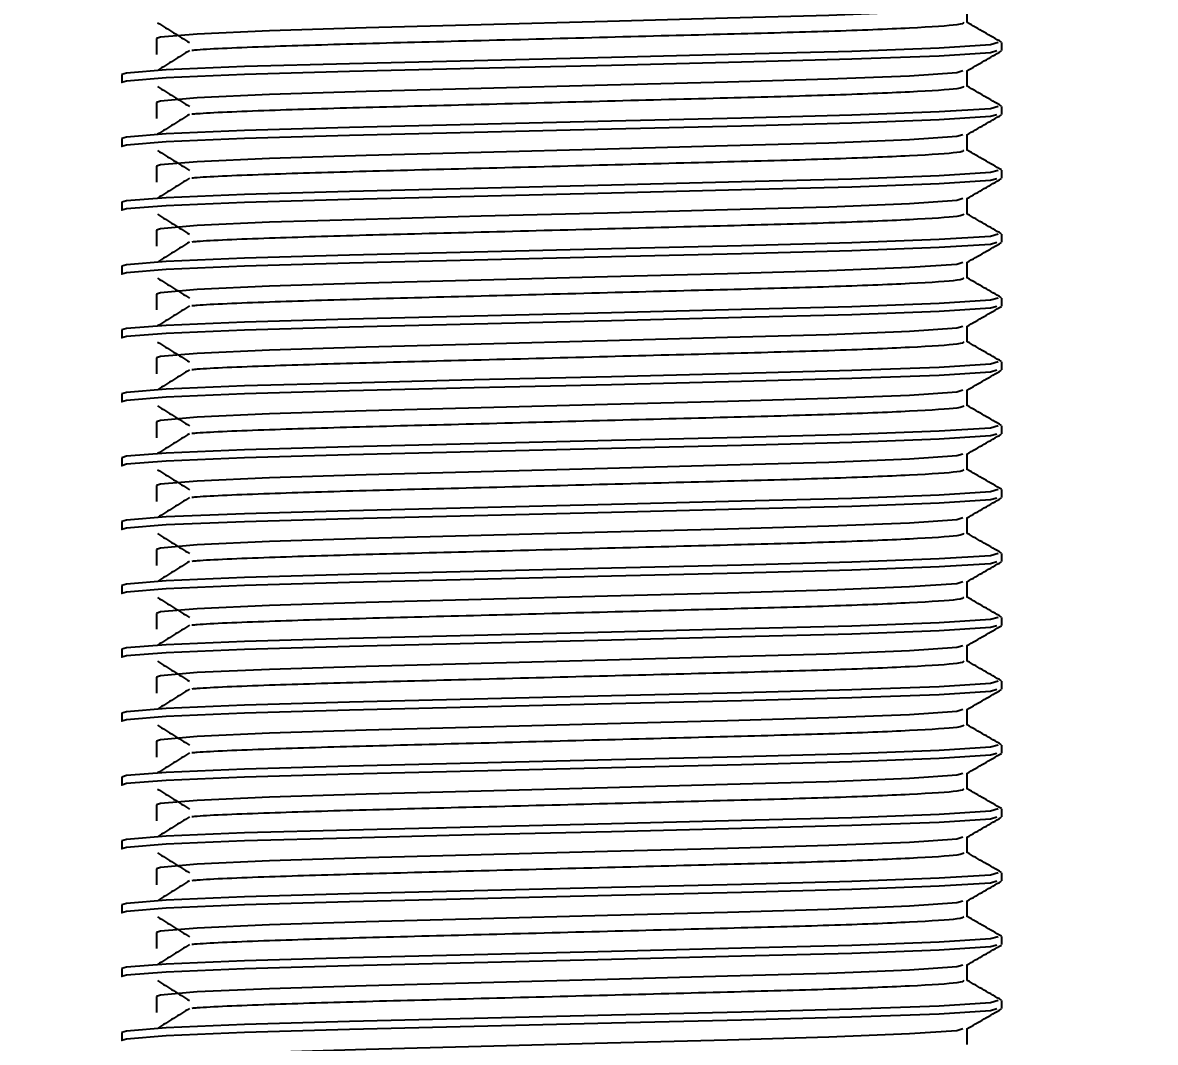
# Model space of a CAD drawing. Header units: millimetres. Extents: x -205 to 841, y 0 to 722.
# Drawn here: x 544.695 to 547.354, y 283.483 to 285.878 of the extents above; entities that cross this region are included whole.
import ezdxf

# ---------------------------------------------------------------- set-up
doc = ezdxf.new("R2010")
doc.units = ezdxf.units.MM
doc.layers.add('COTAS', color=1, linetype='Continuous')
doc.styles.add('SLDTEXTSTYLE0', font='TXT', dxfattribs={"width": 0.75})
doc.dimstyles.new('SLDDIMSTYLE2', dxfattribs={"dimtxt": 3, "dimasz": 3, "dimexe": 0, "dimexo": 0.0625, "dimgap": 0.75, "dimtad": 1, "dimdec": 0, "dimlfac": 10, "dimrnd": 1e-09, "dimzin": 12, "dimdsep": 46, "dimtxsty": 'SLDTEXTSTYLE0', "dimsah": 1, "dimcen": 0.09, "dimadec": 0, "dimazin": 3, "dimtfac": 1, "dimtmove": 0, "dimatfit": 0, "dimfxl": 0, "dimfrac": 2, "dimtolj": 1, "dimtzin": 12, "dimarcsym": 0})
doc.dimstyles.new('SLDDIMSTYLE3', dxfattribs={"dimtxt": 3, "dimasz": 3, "dimexe": 0, "dimexo": 0.0625, "dimgap": 0.75, "dimtad": 1, "dimdec": 0, "dimlfac": 10, "dimrnd": 1e-09, "dimzin": 12, "dimdsep": 46, "dimtxsty": 'SLDTEXTSTYLE0', "dimsah": 1, "dimcen": 0.09, "dimadec": 0, "dimazin": 3, "dimtfac": 1, "dimtofl": 0, "dimtmove": 0, "dimatfit": 3, "dimfxl": 0, "dimfrac": 2, "dimtolj": 1, "dimtzin": 12, "dimarcsym": 0})

# ---------------------------------------------------------------- blocks, each defined once
blk = doc.blocks.new('_D_36')
at = {"layer": 'COTAS'}
for p, q in [((547.912, 287.8644), (557.9945, 287.8644)), ((556.9945, 207.1008), (556.9945, 287.8644)), ((543.9608, 207.1008), (557.9945, 207.1008))]:
    blk.add_line(p, q, dxfattribs=at)
for points in [[(556.9945, 287.8644), (556.4945, 284.8644), (557.4945, 284.8644)], [(556.9945, 207.1008), (557.4945, 210.1008), (556.4945, 210.1008)]]:
    blk.add_solid(points, dxfattribs=at)
at = {"layer": 'COTAS', "insert": (553.1273, 244.1576), "char_height": 3, "attachment_point": 1, "rotation": 90, "style": 'SLDTEXTSTYLE0'}
blk.add_mtext('808', dxfattribs=at)
blk = doc.blocks.new('_D_37')
at = {"layer": 'COTAS'}
for p, q in [((540.6265, 288.0528), (540.6265, 295.0528)), ((544.0088, 288.0528), (539.6265, 288.0528)), ((540.6265, 288.0528), (540.6265, 277.9871)), ((545.4774, 277.9871), (539.6265, 277.9871)), ((540.6265, 277.9871), (540.6265, 270.9871))]:
    blk.add_line(p, q, dxfattribs=at)
for points in [[(540.6265, 288.0528), (541.1265, 291.0528), (540.1265, 291.0528)], [(540.6265, 277.9871), (540.1265, 274.9871), (541.1265, 274.9871)]]:
    blk.add_solid(points, dxfattribs=at)
at = {"layer": 'COTAS', "insert": (536.7593, 279.6949), "char_height": 3, "attachment_point": 1, "rotation": 90, "style": 'SLDTEXTSTYLE0'}
blk.add_mtext('101', dxfattribs=at)

msp = doc.modelspace()

# ---------------------------------------------------------------- linework, layer by layer
at = {"color": 7, "linetype": 'Continuous', "lineweight": 25}
for p, q in [((546.9128, 285.8777), (546.9128, 285.9148)), ((545.0088, 285.8403), (545.0088, 285.8028)), ((546.994, 285.8121), (546.994, 285.8309)), ((546.9128, 285.7277), (546.9128, 285.7648)), ((544.9276, 285.7559), (544.9276, 285.7371)), ((544.9276, 285.7559), (544.9276, 285.7371)), ((545.0088, 285.6903), (545.0088, 285.6528)), ((546.994, 285.6621), (546.994, 285.6809)), ((544.9276, 285.6059), (544.9276, 285.5871)), ((544.9276, 285.6059), (544.9276, 285.5871)), ((546.9128, 285.5777), (546.9128, 285.6148)), ((545.0088, 285.5403), (545.0088, 285.5028)), ((546.994, 285.5121), (546.994, 285.5309)), ((544.9276, 285.4559), (544.9276, 285.4371)), ((544.9276, 285.4559), (544.9276, 285.4371)), ((546.9128, 285.4277), (546.9128, 285.4648)), ((545.0088, 285.3903), (545.0088, 285.3528)), ((546.994, 285.3621), (546.994, 285.3809)), ((546.9128, 285.2777), (546.9128, 285.3148)), ((544.9276, 285.3059), (544.9276, 285.2871)), ((544.9276, 285.3059), (544.9276, 285.2871)), ((545.0088, 285.2403), (545.0088, 285.2028)), ((546.994, 285.2121), (546.994, 285.2309)), ((544.9276, 285.1559), (544.9276, 285.1371)), ((544.9276, 285.1559), (544.9276, 285.1371)), ((546.9128, 285.1277), (546.9128, 285.1648)), ((545.0088, 285.0903), (545.0088, 285.0528)), ((546.994, 285.0621), (546.994, 285.0809)), ((544.9276, 285.0059), (544.9276, 284.9871)), ((544.9276, 285.0059), (544.9276, 284.9871)), ((546.9128, 284.9777), (546.9128, 285.0148)), ((545.0088, 284.9403), (545.0088, 284.9028)), ((546.994, 284.9121), (546.994, 284.9309)), ((546.9128, 284.8277), (546.9128, 284.8648)), ((544.9276, 284.8559), (544.9276, 284.8371)), ((544.9276, 284.8559), (544.9276, 284.8371)), ((545.0088, 284.7903), (545.0088, 284.7528)), ((546.994, 284.7621), (546.994, 284.7809)), ((544.9276, 284.7059), (544.9276, 284.6871)), ((544.9276, 284.7059), (544.9276, 284.6871)), ((546.9128, 284.6777), (546.9128, 284.7148)), ((545.0088, 284.6403), (545.0088, 284.6028)), ((546.994, 284.6121), (546.994, 284.6309)), ((544.9276, 284.5559), (544.9276, 284.5371)), ((544.9276, 284.5559), (544.9276, 284.5371)), ((546.9128, 284.5277), (546.9128, 284.5648)), ((545.0088, 284.4903), (545.0088, 284.4528)), ((546.994, 284.4621), (546.994, 284.4809)), ((546.9128, 284.3777), (546.9128, 284.4148)), ((544.9276, 284.4059), (544.9276, 284.3871)), ((544.9276, 284.4059), (544.9276, 284.3871)), ((545.0088, 284.3403), (545.0088, 284.3028)), ((546.994, 284.3121), (546.994, 284.3309)), ((544.9276, 284.2559), (544.9276, 284.2371)), ((544.9276, 284.2559), (544.9276, 284.2371)), ((546.9128, 284.2277), (546.9128, 284.2648)), ((545.0088, 284.1903), (545.0088, 284.1528)), ((546.994, 284.1621), (546.994, 284.1809)), ((546.9128, 284.0777), (546.9128, 284.1148)), ((544.9276, 284.1059), (544.9276, 284.0871)), ((544.9276, 284.1059), (544.9276, 284.0871)), ((545.0088, 284.0403), (545.0088, 284.0028)), ((546.994, 284.0121), (546.994, 284.0309)), ((544.9276, 283.9559), (544.9276, 283.9371)), ((544.9276, 283.9559), (544.9276, 283.9371)), ((546.9128, 283.9277), (546.9128, 283.9648)), ((545.0088, 283.8903), (545.0088, 283.8528)), ((546.994, 283.8621), (546.994, 283.8809)), ((544.9276, 283.8059), (544.9276, 283.7871)), ((544.9276, 283.8059), (544.9276, 283.7871)), ((546.9128, 283.7777), (546.9128, 283.8148)), ((545.0088, 283.7403), (545.0088, 283.7028)), ((546.994, 283.7121), (546.994, 283.7309)), ((546.9128, 283.6277), (546.9128, 283.6648)), ((544.9276, 283.6559), (544.9276, 283.6371)), ((544.9276, 283.6559), (544.9276, 283.6371)), ((545.0088, 283.5903), (545.0088, 283.5528)), ((546.994, 283.5621), (546.994, 283.5809)), ((544.9276, 283.5059), (544.9276, 283.4871)), ((544.9276, 283.5059), (544.9276, 283.4871)), ((546.9128, 283.4777), (546.9128, 283.5148))]:
    msp.add_line(p, q, dxfattribs=at)
at = {"color": 7, "linetype": 'Continuous', "lineweight": 25, "flags": 128}
for points in [[(546.9021, 285.9143), (546.888, 285.91), (546.7771, 285.9023), (546.5881, 285.8947), (546.3496, 285.888), (546.068, 285.8806), (545.7714, 285.8728), (545.501, 285.8657), (545.2742, 285.8587), (545.1046, 285.851), (545.0185, 285.8435), (545.0088, 285.8403), (545.0088, 285.8403)], [(546.9856, 285.8308), (546.9671, 285.8256), (546.8468, 285.818), (546.6416, 285.8103), (546.3827, 285.8036), (546.0772, 285.7962), (545.7552, 285.7884), (545.4618, 285.7813), (545.2156, 285.7744), (545.0315, 285.7666), (544.9381, 285.7591), (544.9276, 285.7559), (544.9276, 285.7559)], [(546.9825, 285.8112), (546.9671, 285.8069), (546.8468, 285.7992), (546.6416, 285.7916), (546.3827, 285.7848), (546.0772, 285.7774), (545.7552, 285.7697), (545.4618, 285.7626), (545.2156, 285.7556), (545.0315, 285.7478), (544.9381, 285.7403), (544.9276, 285.7371), (544.9276, 285.7371)], [(546.9021, 285.7643), (546.888, 285.76), (546.7771, 285.7523), (546.5881, 285.7447), (546.3496, 285.738), (546.068, 285.7306), (545.7714, 285.7228), (545.501, 285.7157), (545.2742, 285.7087), (545.1046, 285.701), (545.0185, 285.6935), (545.0088, 285.6903), (545.0088, 285.6903)], [(546.9856, 285.6808), (546.9671, 285.6756), (546.8468, 285.668), (546.6416, 285.6603), (546.3827, 285.6536), (546.0772, 285.6462), (545.7552, 285.6384), (545.4618, 285.6313), (545.2156, 285.6244), (545.0315, 285.6166), (544.9381, 285.6091), (544.9276, 285.6059), (544.9276, 285.6059)], [(546.9825, 285.6612), (546.9671, 285.6569), (546.8468, 285.6492), (546.6416, 285.6416), (546.3827, 285.6348), (546.0772, 285.6274), (545.7552, 285.6197), (545.4618, 285.6126), (545.2156, 285.6056), (545.0315, 285.5978), (544.9381, 285.5903), (544.9276, 285.5871), (544.9276, 285.5871)], [(546.9021, 285.6143), (546.888, 285.61), (546.7771, 285.6023), (546.5881, 285.5947), (546.3496, 285.588), (546.068, 285.5806), (545.7714, 285.5728), (545.501, 285.5657), (545.2742, 285.5587), (545.1046, 285.551), (545.0185, 285.5435), (545.0088, 285.5403), (545.0088, 285.5403)], [(546.9856, 285.5308), (546.9671, 285.5256), (546.8468, 285.518), (546.6416, 285.5103), (546.3827, 285.5036), (546.0772, 285.4962), (545.7552, 285.4884), (545.4618, 285.4813), (545.2156, 285.4744), (545.0315, 285.4666), (544.9381, 285.4591), (544.9276, 285.4559), (544.9276, 285.4559)], [(546.9825, 285.5112), (546.9671, 285.5069), (546.8468, 285.4992), (546.6416, 285.4916), (546.3827, 285.4848), (546.0772, 285.4774), (545.7552, 285.4697), (545.4618, 285.4626), (545.2156, 285.4556), (545.0315, 285.4478), (544.9381, 285.4403), (544.9276, 285.4371), (544.9276, 285.4371)], [(546.9021, 285.4643), (546.888, 285.46), (546.7771, 285.4523), (546.5881, 285.4447), (546.3496, 285.438), (546.068, 285.4306), (545.7714, 285.4228), (545.501, 285.4157), (545.2742, 285.4087), (545.1046, 285.401), (545.0185, 285.3935), (545.0088, 285.3903), (545.0088, 285.3903)], [(546.9856, 285.3808), (546.9671, 285.3756), (546.8468, 285.368), (546.6416, 285.3603), (546.3827, 285.3536), (546.0772, 285.3462), (545.7552, 285.3384), (545.4618, 285.3313), (545.2156, 285.3244), (545.0315, 285.3166), (544.9381, 285.3091), (544.9276, 285.3059), (544.9276, 285.3059)], [(546.9825, 285.3612), (546.9671, 285.3569), (546.8468, 285.3492), (546.6416, 285.3416), (546.3827, 285.3348), (546.0772, 285.3274), (545.7552, 285.3197), (545.4618, 285.3126), (545.2156, 285.3056), (545.0315, 285.2978), (544.9381, 285.2903), (544.9276, 285.2871), (544.9276, 285.2871)], [(546.9021, 285.3143), (546.888, 285.31), (546.7771, 285.3023), (546.5881, 285.2947), (546.3496, 285.288), (546.068, 285.2806), (545.7714, 285.2728), (545.501, 285.2657), (545.2742, 285.2587), (545.1046, 285.251), (545.0185, 285.2435), (545.0088, 285.2403), (545.0088, 285.2403)], [(546.9856, 285.2308), (546.9671, 285.2256), (546.8468, 285.218), (546.6416, 285.2103), (546.3827, 285.2036), (546.0772, 285.1962), (545.7552, 285.1884), (545.4618, 285.1813), (545.2156, 285.1744), (545.0315, 285.1666), (544.9381, 285.1591), (544.9276, 285.1559), (544.9276, 285.1559)], [(546.9825, 285.2112), (546.9671, 285.2069), (546.8468, 285.1992), (546.6416, 285.1916), (546.3827, 285.1848), (546.0772, 285.1774), (545.7552, 285.1697), (545.4618, 285.1626), (545.2156, 285.1556), (545.0315, 285.1478), (544.9381, 285.1403), (544.9276, 285.1371), (544.9276, 285.1371)], [(546.9021, 285.1643), (546.888, 285.16), (546.7771, 285.1523), (546.5881, 285.1447), (546.3496, 285.138), (546.068, 285.1306), (545.7714, 285.1228), (545.501, 285.1157), (545.2742, 285.1087), (545.1046, 285.101), (545.0185, 285.0935), (545.0088, 285.0903), (545.0088, 285.0903)], [(546.9856, 285.0808), (546.9671, 285.0756), (546.8468, 285.068), (546.6416, 285.0603), (546.3827, 285.0536), (546.0772, 285.0462), (545.7552, 285.0384), (545.4618, 285.0313), (545.2156, 285.0244), (545.0315, 285.0166), (544.9381, 285.0091), (544.9276, 285.0059), (544.9276, 285.0059)], [(546.9825, 285.0612), (546.9671, 285.0569), (546.8468, 285.0492), (546.6416, 285.0416), (546.3827, 285.0348), (546.0772, 285.0274), (545.7552, 285.0197), (545.4618, 285.0126), (545.2156, 285.0056), (545.0315, 284.9978), (544.9381, 284.9903), (544.9276, 284.9871), (544.9276, 284.9871)], [(546.9021, 285.0143), (546.888, 285.01), (546.7771, 285.0023), (546.5881, 284.9947), (546.3496, 284.988), (546.068, 284.9806), (545.7714, 284.9728), (545.501, 284.9657), (545.2742, 284.9587), (545.1046, 284.951), (545.0185, 284.9435), (545.0088, 284.9403), (545.0088, 284.9403)], [(546.9856, 284.9308), (546.9671, 284.9256), (546.8468, 284.918), (546.6416, 284.9103), (546.3827, 284.9036), (546.0772, 284.8962), (545.7552, 284.8884), (545.4618, 284.8813), (545.2156, 284.8744), (545.0315, 284.8666), (544.9381, 284.8591), (544.9276, 284.8559), (544.9276, 284.8559)], [(546.9825, 284.9112), (546.9671, 284.9069), (546.8468, 284.8992), (546.6416, 284.8916), (546.3827, 284.8848), (546.0772, 284.8774), (545.7552, 284.8697), (545.4618, 284.8626), (545.2156, 284.8556), (545.0315, 284.8478), (544.9381, 284.8403), (544.9276, 284.8371), (544.9276, 284.8371)], [(546.9021, 284.8643), (546.888, 284.86), (546.7771, 284.8523), (546.5881, 284.8447), (546.3496, 284.838), (546.068, 284.8306), (545.7714, 284.8228), (545.501, 284.8157), (545.2742, 284.8087), (545.1046, 284.801), (545.0185, 284.7935), (545.0088, 284.7903), (545.0088, 284.7903)], [(546.9856, 284.7808), (546.9671, 284.7756), (546.8468, 284.768), (546.6416, 284.7603), (546.3827, 284.7536), (546.0772, 284.7462), (545.7552, 284.7384), (545.4618, 284.7313), (545.2156, 284.7244), (545.0315, 284.7166), (544.9381, 284.7091), (544.9276, 284.7059), (544.9276, 284.7059)], [(546.9825, 284.7612), (546.9671, 284.7569), (546.8468, 284.7492), (546.6416, 284.7416), (546.3827, 284.7348), (546.0772, 284.7274), (545.7552, 284.7197), (545.4618, 284.7126), (545.2156, 284.7056), (545.0315, 284.6978), (544.9381, 284.6903), (544.9276, 284.6871), (544.9276, 284.6871)], [(546.9021, 284.7143), (546.888, 284.71), (546.7771, 284.7023), (546.5881, 284.6947), (546.3496, 284.688), (546.068, 284.6806), (545.7714, 284.6728), (545.501, 284.6657), (545.2742, 284.6587), (545.1046, 284.651), (545.0185, 284.6435), (545.0088, 284.6403), (545.0088, 284.6403)], [(546.9856, 284.6308), (546.9671, 284.6256), (546.8468, 284.618), (546.6416, 284.6103), (546.3827, 284.6036), (546.0772, 284.5962), (545.7552, 284.5884), (545.4618, 284.5813), (545.2156, 284.5744), (545.0315, 284.5666), (544.9381, 284.5591), (544.9276, 284.5559), (544.9276, 284.5559)], [(546.9825, 284.6112), (546.9671, 284.6069), (546.8468, 284.5992), (546.6416, 284.5916), (546.3827, 284.5848), (546.0772, 284.5774), (545.7552, 284.5697), (545.4618, 284.5626), (545.2156, 284.5556), (545.0315, 284.5478), (544.9381, 284.5403), (544.9276, 284.5371), (544.9276, 284.5371)], [(546.9021, 284.5643), (546.888, 284.56), (546.7771, 284.5523), (546.5881, 284.5447), (546.3496, 284.538), (546.068, 284.5306), (545.7714, 284.5228), (545.501, 284.5157), (545.2742, 284.5087), (545.1046, 284.501), (545.0185, 284.4935), (545.0088, 284.4903), (545.0088, 284.4903)], [(546.9856, 284.4808), (546.9671, 284.4756), (546.8468, 284.468), (546.6416, 284.4603), (546.3827, 284.4536), (546.0772, 284.4462), (545.7552, 284.4384), (545.4618, 284.4313), (545.2156, 284.4244), (545.0315, 284.4166), (544.9381, 284.4091), (544.9276, 284.4059), (544.9276, 284.4059)], [(546.9825, 284.4612), (546.9671, 284.4569), (546.8468, 284.4492), (546.6416, 284.4416), (546.3827, 284.4348), (546.0772, 284.4274), (545.7552, 284.4197), (545.4618, 284.4126), (545.2156, 284.4056), (545.0315, 284.3978), (544.9381, 284.3903), (544.9276, 284.3871), (544.9276, 284.3871)], [(546.9021, 284.4143), (546.888, 284.41), (546.7771, 284.4023), (546.5881, 284.3947), (546.3496, 284.388), (546.068, 284.3806), (545.7714, 284.3728), (545.501, 284.3657), (545.2742, 284.3587), (545.1046, 284.351), (545.0185, 284.3435), (545.0088, 284.3403), (545.0088, 284.3403)], [(546.9856, 284.3308), (546.9671, 284.3256), (546.8468, 284.318), (546.6416, 284.3103), (546.3827, 284.3036), (546.0772, 284.2962), (545.7552, 284.2884), (545.4618, 284.2813), (545.2156, 284.2744), (545.0315, 284.2666), (544.9381, 284.2591), (544.9276, 284.2559), (544.9276, 284.2559)], [(546.9825, 284.3112), (546.9671, 284.3069), (546.8468, 284.2992), (546.6416, 284.2916), (546.3827, 284.2848), (546.0772, 284.2774), (545.7552, 284.2697), (545.4618, 284.2626), (545.2156, 284.2556), (545.0315, 284.2478), (544.9381, 284.2403), (544.9276, 284.2371), (544.9276, 284.2371)], [(546.9021, 284.2643), (546.888, 284.26), (546.7771, 284.2523), (546.5881, 284.2447), (546.3496, 284.238), (546.068, 284.2306), (545.7714, 284.2228), (545.501, 284.2157), (545.2742, 284.2087), (545.1046, 284.201), (545.0185, 284.1935), (545.0088, 284.1903), (545.0088, 284.1903)], [(546.9856, 284.1808), (546.9671, 284.1756), (546.8468, 284.168), (546.6416, 284.1603), (546.3827, 284.1536), (546.0772, 284.1462), (545.7552, 284.1384), (545.4618, 284.1313), (545.2156, 284.1244), (545.0315, 284.1166), (544.9381, 284.1091), (544.9276, 284.1059), (544.9276, 284.1059)], [(546.9825, 284.1612), (546.9671, 284.1569), (546.8468, 284.1492), (546.6416, 284.1416), (546.3827, 284.1348), (546.0772, 284.1274), (545.7552, 284.1197), (545.4618, 284.1126), (545.2156, 284.1056), (545.0315, 284.0978), (544.9381, 284.0903), (544.9276, 284.0871), (544.9276, 284.0871)], [(546.9021, 284.1143), (546.888, 284.11), (546.7771, 284.1023), (546.5881, 284.0947), (546.3496, 284.088), (546.068, 284.0806), (545.7714, 284.0728), (545.501, 284.0657), (545.2742, 284.0587), (545.1046, 284.051), (545.0185, 284.0435), (545.0088, 284.0403), (545.0088, 284.0403)], [(546.9856, 284.0308), (546.9671, 284.0256), (546.8468, 284.018), (546.6416, 284.0103), (546.3827, 284.0036), (546.0772, 283.9962), (545.7552, 283.9884), (545.4618, 283.9813), (545.2156, 283.9744), (545.0315, 283.9666), (544.9381, 283.9591), (544.9276, 283.9559), (544.9276, 283.9559)], [(546.9825, 284.0112), (546.9671, 284.0069), (546.8468, 283.9992), (546.6416, 283.9916), (546.3827, 283.9848), (546.0772, 283.9774), (545.7552, 283.9697), (545.4618, 283.9626), (545.2156, 283.9556), (545.0315, 283.9478), (544.9381, 283.9403), (544.9276, 283.9371), (544.9276, 283.9371)], [(546.9021, 283.9643), (546.888, 283.96), (546.7771, 283.9523), (546.5881, 283.9447), (546.3496, 283.938), (546.068, 283.9306), (545.7714, 283.9228), (545.501, 283.9157), (545.2742, 283.9087), (545.1046, 283.901), (545.0185, 283.8935), (545.0088, 283.8903), (545.0088, 283.8903)], [(546.9856, 283.8808), (546.9671, 283.8756), (546.8468, 283.868), (546.6416, 283.8603), (546.3827, 283.8536), (546.0772, 283.8462), (545.7552, 283.8384), (545.4618, 283.8313), (545.2156, 283.8244), (545.0315, 283.8166), (544.9381, 283.8091), (544.9276, 283.8059), (544.9276, 283.8059)], [(546.9825, 283.8612), (546.9671, 283.8569), (546.8468, 283.8492), (546.6416, 283.8416), (546.3827, 283.8348), (546.0772, 283.8274), (545.7552, 283.8197), (545.4618, 283.8126), (545.2156, 283.8056), (545.0315, 283.7978), (544.9381, 283.7903), (544.9276, 283.7871), (544.9276, 283.7871)], [(546.9021, 283.8143), (546.888, 283.81), (546.7771, 283.8023), (546.5881, 283.7947), (546.3496, 283.788), (546.068, 283.7806), (545.7714, 283.7728), (545.501, 283.7657), (545.2742, 283.7587), (545.1046, 283.751), (545.0185, 283.7435), (545.0088, 283.7403), (545.0088, 283.7403)], [(546.9856, 283.7308), (546.9671, 283.7256), (546.8468, 283.718), (546.6416, 283.7103), (546.3827, 283.7036), (546.0772, 283.6962), (545.7552, 283.6884), (545.4618, 283.6813), (545.2156, 283.6744), (545.0315, 283.6666), (544.9381, 283.6591), (544.9276, 283.6559), (544.9276, 283.6559)], [(546.9825, 283.7112), (546.9671, 283.7069), (546.8468, 283.6992), (546.6416, 283.6916), (546.3827, 283.6848), (546.0772, 283.6774), (545.7552, 283.6697), (545.4618, 283.6626), (545.2156, 283.6556), (545.0315, 283.6478), (544.9381, 283.6403), (544.9276, 283.6371), (544.9276, 283.6371)], [(546.9021, 283.6643), (546.888, 283.66), (546.7771, 283.6523), (546.5881, 283.6447), (546.3496, 283.638), (546.068, 283.6306), (545.7714, 283.6228), (545.501, 283.6157), (545.2742, 283.6087), (545.1046, 283.601), (545.0185, 283.5935), (545.0088, 283.5903), (545.0088, 283.5903)], [(546.9856, 283.5808), (546.9671, 283.5756), (546.8468, 283.568), (546.6416, 283.5603), (546.3827, 283.5536), (546.0772, 283.5462), (545.7552, 283.5384), (545.4618, 283.5313), (545.2156, 283.5244), (545.0315, 283.5166), (544.9381, 283.5091), (544.9276, 283.5059), (544.9276, 283.5059)], [(546.9825, 283.5612), (546.9671, 283.5569), (546.8468, 283.5492), (546.6416, 283.5416), (546.3827, 283.5348), (546.0772, 283.5274), (545.7552, 283.5197), (545.4618, 283.5126), (545.2156, 283.5056), (545.0315, 283.4978), (544.9381, 283.4903), (544.9276, 283.4871), (544.9276, 283.4871)], [(546.9021, 283.5143), (546.888, 283.51), (546.7771, 283.5023), (546.5881, 283.4947), (546.3496, 283.488), (546.068, 283.4806), (545.7714, 283.4728), (545.501, 283.4657), (545.2742, 283.4587), (545.1046, 283.451), (545.0185, 283.4435), (545.0088, 283.4403), (545.0088, 283.4403)]]:
    msp.add_lwpolyline(points, dxfattribs=at)
at = {"color": 7, "linetype": 'Continuous', "lineweight": 25}
for points, knots in [([(545.011, 285.8776), (545.0235, 285.8698), (545.0486, 285.8541), (545.0736, 285.8385), (545.0861, 285.8307)], [0, 0, 0, 0, 0.500002, 1, 1, 1, 1]), ([(546.9051, 285.8777), (546.9033, 285.876), (546.8992, 285.872), (546.7888, 285.8648), (546.6012, 285.8571), (546.3529, 285.8505), (546.068, 285.8431), (545.7716, 285.8352), (545.4932, 285.8282), (545.2658, 285.8213), (545.1272, 285.8156), (545.0958, 285.8127), (545.0918, 285.8124)], [0, 0, 0, 0, 0.083632, 0.19763, 0.311336, 0.420556, 0.533088, 0.647582, 0.758633, 0.868887, 0.983229, 1, 1, 1, 1]), ([(546.9932, 285.8317), (546.9797, 285.8395), (546.9529, 285.855), (546.926, 285.8705), (546.9128, 285.8782)], [0, 0, 0, 0, 0.5049813, 1, 1, 1, 1]), ([(545.0861, 285.8123), (545.0736, 285.8045), (545.0486, 285.7889), (545.0235, 285.7732), (545.011, 285.7654)], [0, 0, 0, 0, 0.499998, 1, 1, 1, 1]), ([(546.912, 285.7644), (546.9255, 285.7722), (546.9526, 285.7878), (546.9797, 285.8035), (546.9932, 285.8113)], [0, 0, 0, 0, 0.4999883, 1, 1, 1, 1]), ([(545.011, 285.7276), (545.0235, 285.7198), (545.0486, 285.7041), (545.0736, 285.6885), (545.0861, 285.6807)], [0, 0, 0, 0, 0.500002, 1, 1, 1, 1]), ([(546.9051, 285.7277), (546.9033, 285.726), (546.8992, 285.722), (546.7888, 285.7148), (546.6012, 285.7071), (546.3529, 285.7005), (546.068, 285.6931), (545.7716, 285.6852), (545.4932, 285.6782), (545.2658, 285.6713), (545.1272, 285.6656), (545.0958, 285.6627), (545.0918, 285.6624)], [0, 0, 0, 0, 0.083632, 0.19763, 0.311336, 0.420556, 0.533088, 0.647582, 0.758633, 0.868887, 0.983229, 1, 1, 1, 1]), ([(546.9932, 285.6817), (546.9797, 285.6895), (546.9529, 285.705), (546.926, 285.7205), (546.9128, 285.7282)], [0, 0, 0, 0, 0.504981, 1, 1, 1, 1]), ([(545.0861, 285.6623), (545.0736, 285.6545), (545.0486, 285.6389), (545.0235, 285.6232), (545.011, 285.6154)], [0, 0, 0, 0, 0.499998, 1, 1, 1, 1]), ([(546.912, 285.6144), (546.9255, 285.6222), (546.9526, 285.6378), (546.9797, 285.6535), (546.9932, 285.6613)], [0, 0, 0, 0, 0.499988, 1, 1, 1, 1]), ([(545.011, 285.5776), (545.0235, 285.5698), (545.0486, 285.5541), (545.0736, 285.5385), (545.0861, 285.5307)], [0, 0, 0, 0, 0.500002, 1, 1, 1, 1]), ([(546.9051, 285.5777), (546.9033, 285.576), (546.8992, 285.572), (546.7888, 285.5648), (546.6012, 285.5571), (546.3529, 285.5505), (546.068, 285.5431), (545.7716, 285.5352), (545.4932, 285.5282), (545.2658, 285.5213), (545.1272, 285.5156), (545.0958, 285.5127), (545.0918, 285.5124)], [0, 0, 0, 0, 0.083632, 0.19763, 0.311336, 0.420556, 0.533088, 0.647582, 0.758633, 0.868887, 0.983229, 1, 1, 1, 1]), ([(546.9932, 285.5317), (546.9797, 285.5395), (546.9529, 285.555), (546.926, 285.5705), (546.9128, 285.5782)], [0, 0, 0, 0, 0.504981, 1, 1, 1, 1]), ([(545.0861, 285.5123), (545.0736, 285.5045), (545.0486, 285.4889), (545.0235, 285.4732), (545.011, 285.4654)], [0, 0, 0, 0, 0.499998, 1, 1, 1, 1]), ([(546.912, 285.4644), (546.9255, 285.4722), (546.9526, 285.4878), (546.9797, 285.5035), (546.9932, 285.5113)], [0, 0, 0, 0, 0.4999883, 1, 1, 1, 1]), ([(545.011, 285.4276), (545.0235, 285.4198), (545.0486, 285.4041), (545.0736, 285.3885), (545.0861, 285.3807)], [0, 0, 0, 0, 0.5000018, 1, 1, 1, 1]), ([(546.9051, 285.4277), (546.9033, 285.426), (546.8992, 285.422), (546.7888, 285.4148), (546.6012, 285.4071), (546.3529, 285.4005), (546.068, 285.3931), (545.7716, 285.3852), (545.4932, 285.3782), (545.2658, 285.3713), (545.1272, 285.3656), (545.0958, 285.3627), (545.0918, 285.3624)], [0, 0, 0, 0, 0.083632, 0.19763, 0.311336, 0.420556, 0.533088, 0.647582, 0.758633, 0.868887, 0.983229, 1, 1, 1, 1]), ([(546.9932, 285.3817), (546.9797, 285.3895), (546.9529, 285.405), (546.926, 285.4205), (546.9128, 285.4282)], [0, 0, 0, 0, 0.5049813, 1, 1, 1, 1]), ([(545.0861, 285.3623), (545.0736, 285.3545), (545.0486, 285.3389), (545.0235, 285.3232), (545.011, 285.3154)], [0, 0, 0, 0, 0.499998, 1, 1, 1, 1]), ([(546.912, 285.3144), (546.9255, 285.3222), (546.9526, 285.3378), (546.9797, 285.3535), (546.9932, 285.3613)], [0, 0, 0, 0, 0.499988, 1, 1, 1, 1]), ([(545.011, 285.2776), (545.0235, 285.2698), (545.0486, 285.2541), (545.0736, 285.2385), (545.0861, 285.2307)], [0, 0, 0, 0, 0.500002, 1, 1, 1, 1]), ([(546.9051, 285.2777), (546.9033, 285.276), (546.8992, 285.272), (546.7888, 285.2648), (546.6012, 285.2571), (546.3529, 285.2505), (546.068, 285.2431), (545.7716, 285.2352), (545.4932, 285.2282), (545.2658, 285.2213), (545.1272, 285.2156), (545.0958, 285.2127), (545.0918, 285.2124)], [0, 0, 0, 0, 0.083632, 0.19763, 0.311336, 0.420556, 0.533088, 0.647582, 0.758633, 0.868887, 0.983229, 1, 1, 1, 1]), ([(546.9932, 285.2317), (546.9797, 285.2395), (546.9529, 285.255), (546.926, 285.2705), (546.9128, 285.2782)], [0, 0, 0, 0, 0.5049813, 1, 1, 1, 1]), ([(545.0861, 285.2123), (545.0736, 285.2045), (545.0486, 285.1889), (545.0235, 285.1732), (545.011, 285.1654)], [0, 0, 0, 0, 0.499998, 1, 1, 1, 1]), ([(546.912, 285.1644), (546.9255, 285.1722), (546.9526, 285.1878), (546.9797, 285.2035), (546.9932, 285.2113)], [0, 0, 0, 0, 0.499988, 1, 1, 1, 1]), ([(545.011, 285.1276), (545.0235, 285.1198), (545.0486, 285.1041), (545.0736, 285.0885), (545.0861, 285.0807)], [0, 0, 0, 0, 0.500002, 1, 1, 1, 1]), ([(546.9051, 285.1277), (546.9033, 285.126), (546.8992, 285.122), (546.7888, 285.1148), (546.6012, 285.1071), (546.3529, 285.1005), (546.068, 285.0931), (545.7716, 285.0852), (545.4932, 285.0782), (545.2658, 285.0713), (545.1272, 285.0656), (545.0958, 285.0627), (545.0918, 285.0624)], [0, 0, 0, 0, 0.083632, 0.19763, 0.311336, 0.420556, 0.533088, 0.647582, 0.758633, 0.868887, 0.983229, 1, 1, 1, 1]), ([(546.9932, 285.0817), (546.9797, 285.0895), (546.9529, 285.105), (546.926, 285.1205), (546.9128, 285.1282)], [0, 0, 0, 0, 0.5049813, 1, 1, 1, 1]), ([(545.0861, 285.0623), (545.0736, 285.0545), (545.0486, 285.0389), (545.0235, 285.0232), (545.011, 285.0154)], [0, 0, 0, 0, 0.499998, 1, 1, 1, 1]), ([(546.912, 285.0144), (546.9255, 285.0222), (546.9526, 285.0378), (546.9797, 285.0535), (546.9932, 285.0613)], [0, 0, 0, 0, 0.4999883, 1, 1, 1, 1]), ([(545.011, 284.9776), (545.0235, 284.9698), (545.0486, 284.9541), (545.0736, 284.9385), (545.0861, 284.9307)], [0, 0, 0, 0, 0.500002, 1, 1, 1, 1]), ([(546.9051, 284.9777), (546.9033, 284.976), (546.8992, 284.972), (546.7888, 284.9648), (546.6012, 284.9571), (546.3529, 284.9505), (546.068, 284.9431), (545.7716, 284.9352), (545.4932, 284.9282), (545.2658, 284.9213), (545.1272, 284.9156), (545.0958, 284.9127), (545.0918, 284.9124)], [0, 0, 0, 0, 0.083632, 0.19763, 0.311336, 0.420556, 0.533088, 0.647582, 0.758633, 0.868887, 0.983229, 1, 1, 1, 1]), ([(546.9932, 284.9317), (546.9797, 284.9395), (546.9529, 284.955), (546.926, 284.9705), (546.9128, 284.9782)], [0, 0, 0, 0, 0.5049813, 1, 1, 1, 1]), ([(545.0861, 284.9123), (545.0736, 284.9045), (545.0486, 284.8889), (545.0235, 284.8732), (545.011, 284.8654)], [0, 0, 0, 0, 0.499998, 1, 1, 1, 1]), ([(546.912, 284.8644), (546.9255, 284.8722), (546.9526, 284.8878), (546.9797, 284.9035), (546.9932, 284.9113)], [0, 0, 0, 0, 0.499988, 1, 1, 1, 1]), ([(545.011, 284.8276), (545.0235, 284.8198), (545.0486, 284.8041), (545.0736, 284.7885), (545.0861, 284.7807)], [0, 0, 0, 0, 0.500002, 1, 1, 1, 1]), ([(546.9051, 284.8277), (546.9033, 284.826), (546.8992, 284.822), (546.7888, 284.8148), (546.6012, 284.8071), (546.3529, 284.8005), (546.068, 284.7931), (545.7716, 284.7852), (545.4932, 284.7782), (545.2658, 284.7713), (545.1272, 284.7656), (545.0958, 284.7627), (545.0918, 284.7624)], [0, 0, 0, 0, 0.083632, 0.19763, 0.311336, 0.420556, 0.533088, 0.647582, 0.758633, 0.868887, 0.983229, 1, 1, 1, 1]), ([(546.9932, 284.7817), (546.9797, 284.7895), (546.9529, 284.805), (546.926, 284.8205), (546.9128, 284.8282)], [0, 0, 0, 0, 0.504981, 1, 1, 1, 1]), ([(545.0861, 284.7623), (545.0736, 284.7545), (545.0486, 284.7389), (545.0235, 284.7232), (545.011, 284.7154)], [0, 0, 0, 0, 0.499998, 1, 1, 1, 1]), ([(546.912, 284.7144), (546.9255, 284.7222), (546.9526, 284.7378), (546.9797, 284.7535), (546.9932, 284.7613)], [0, 0, 0, 0, 0.4999883, 1, 1, 1, 1]), ([(545.011, 284.6776), (545.0235, 284.6698), (545.0486, 284.6541), (545.0736, 284.6385), (545.0861, 284.6307)], [0, 0, 0, 0, 0.500002, 1, 1, 1, 1]), ([(546.9051, 284.6777), (546.9033, 284.676), (546.8992, 284.672), (546.7888, 284.6648), (546.6012, 284.6571), (546.3529, 284.6505), (546.068, 284.6431), (545.7716, 284.6352), (545.4932, 284.6282), (545.2658, 284.6213), (545.1272, 284.6156), (545.0958, 284.6127), (545.0918, 284.6124)], [0, 0, 0, 0, 0.083632, 0.19763, 0.311336, 0.420556, 0.533088, 0.647582, 0.758633, 0.868887, 0.983229, 1, 1, 1, 1]), ([(546.9932, 284.6317), (546.9797, 284.6395), (546.9529, 284.655), (546.926, 284.6705), (546.9128, 284.6782)], [0, 0, 0, 0, 0.5049813, 1, 1, 1, 1]), ([(545.0861, 284.6123), (545.0736, 284.6045), (545.0486, 284.5889), (545.0235, 284.5732), (545.011, 284.5654)], [0, 0, 0, 0, 0.499998, 1, 1, 1, 1]), ([(546.912, 284.5644), (546.9255, 284.5722), (546.9526, 284.5878), (546.9797, 284.6035), (546.9932, 284.6113)], [0, 0, 0, 0, 0.499988, 1, 1, 1, 1]), ([(545.011, 284.5276), (545.0235, 284.5198), (545.0486, 284.5041), (545.0736, 284.4885), (545.0861, 284.4807)], [0, 0, 0, 0, 0.500002, 1, 1, 1, 1]), ([(546.9051, 284.5277), (546.9033, 284.526), (546.8992, 284.522), (546.7888, 284.5148), (546.6012, 284.5071), (546.3529, 284.5005), (546.068, 284.4931), (545.7716, 284.4852), (545.4932, 284.4782), (545.2658, 284.4713), (545.1272, 284.4656), (545.0958, 284.4627), (545.0918, 284.4624)], [0, 0, 0, 0, 0.083632, 0.19763, 0.311336, 0.420556, 0.533088, 0.647582, 0.758633, 0.868887, 0.983229, 1, 1, 1, 1]), ([(546.9932, 284.4817), (546.9797, 284.4895), (546.9529, 284.505), (546.926, 284.5205), (546.9128, 284.5282)], [0, 0, 0, 0, 0.5049813, 1, 1, 1, 1]), ([(545.0861, 284.4623), (545.0736, 284.4545), (545.0486, 284.4389), (545.0235, 284.4232), (545.011, 284.4154)], [0, 0, 0, 0, 0.499998, 1, 1, 1, 1]), ([(546.912, 284.4144), (546.9255, 284.4222), (546.9526, 284.4378), (546.9797, 284.4535), (546.9932, 284.4613)], [0, 0, 0, 0, 0.499988, 1, 1, 1, 1]), ([(545.011, 284.3776), (545.0235, 284.3698), (545.0486, 284.3541), (545.0736, 284.3385), (545.0861, 284.3307)], [0, 0, 0, 0, 0.500002, 1, 1, 1, 1]), ([(546.9051, 284.3777), (546.9033, 284.376), (546.8992, 284.372), (546.7888, 284.3648), (546.6012, 284.3571), (546.3529, 284.3505), (546.068, 284.3431), (545.7716, 284.3352), (545.4932, 284.3282), (545.2658, 284.3213), (545.1272, 284.3156), (545.0958, 284.3127), (545.0918, 284.3124)], [0, 0, 0, 0, 0.083632, 0.19763, 0.311336, 0.420556, 0.533088, 0.647582, 0.758633, 0.868887, 0.983229, 1, 1, 1, 1]), ([(546.9932, 284.3317), (546.9797, 284.3395), (546.9529, 284.355), (546.926, 284.3705), (546.9128, 284.3782)], [0, 0, 0, 0, 0.504981, 1, 1, 1, 1]), ([(545.0861, 284.3123), (545.0736, 284.3045), (545.0486, 284.2889), (545.0235, 284.2732), (545.011, 284.2654)], [0, 0, 0, 0, 0.4999982, 1, 1, 1, 1]), ([(546.912, 284.2644), (546.9255, 284.2722), (546.9526, 284.2878), (546.9797, 284.3035), (546.9932, 284.3113)], [0, 0, 0, 0, 0.4999883, 1, 1, 1, 1]), ([(545.011, 284.2276), (545.0235, 284.2198), (545.0486, 284.2041), (545.0736, 284.1885), (545.0861, 284.1807)], [0, 0, 0, 0, 0.500002, 1, 1, 1, 1]), ([(546.9051, 284.2277), (546.9033, 284.226), (546.8992, 284.222), (546.7888, 284.2148), (546.6012, 284.2071), (546.3529, 284.2005), (546.068, 284.1931), (545.7716, 284.1852), (545.4932, 284.1782), (545.2658, 284.1713), (545.1272, 284.1656), (545.0958, 284.1627), (545.0918, 284.1624)], [0, 0, 0, 0, 0.083632, 0.19763, 0.311336, 0.420556, 0.533088, 0.647582, 0.758633, 0.868887, 0.983229, 1, 1, 1, 1]), ([(546.9932, 284.1817), (546.9797, 284.1895), (546.9529, 284.205), (546.926, 284.2205), (546.9128, 284.2282)], [0, 0, 0, 0, 0.5049813, 1, 1, 1, 1]), ([(545.0861, 284.1623), (545.0736, 284.1545), (545.0486, 284.1389), (545.0235, 284.1232), (545.011, 284.1154)], [0, 0, 0, 0, 0.499998, 1, 1, 1, 1]), ([(546.912, 284.1144), (546.9255, 284.1222), (546.9526, 284.1378), (546.9797, 284.1535), (546.9932, 284.1613)], [0, 0, 0, 0, 0.499988, 1, 1, 1, 1]), ([(545.011, 284.0776), (545.0235, 284.0698), (545.0486, 284.0541), (545.0736, 284.0385), (545.0861, 284.0307)], [0, 0, 0, 0, 0.500002, 1, 1, 1, 1]), ([(546.9051, 284.0777), (546.9033, 284.076), (546.8992, 284.072), (546.7888, 284.0648), (546.6012, 284.0571), (546.3529, 284.0505), (546.068, 284.0431), (545.7716, 284.0352), (545.4932, 284.0282), (545.2658, 284.0213), (545.1272, 284.0156), (545.0958, 284.0127), (545.0918, 284.0124)], [0, 0, 0, 0, 0.083632, 0.19763, 0.311336, 0.420556, 0.533088, 0.647582, 0.758633, 0.868887, 0.983229, 1, 1, 1, 1]), ([(546.9932, 284.0317), (546.9797, 284.0395), (546.9529, 284.055), (546.926, 284.0705), (546.9128, 284.0782)], [0, 0, 0, 0, 0.504981, 1, 1, 1, 1]), ([(545.0861, 284.0123), (545.0736, 284.0045), (545.0486, 283.9889), (545.0235, 283.9732), (545.011, 283.9654)], [0, 0, 0, 0, 0.499998, 1, 1, 1, 1]), ([(546.912, 283.9644), (546.9255, 283.9722), (546.9526, 283.9878), (546.9797, 284.0035), (546.9932, 284.0113)], [0, 0, 0, 0, 0.4999883, 1, 1, 1, 1]), ([(545.011, 283.9276), (545.0235, 283.9198), (545.0486, 283.9041), (545.0736, 283.8885), (545.0861, 283.8807)], [0, 0, 0, 0, 0.500002, 1, 1, 1, 1]), ([(546.9051, 283.9277), (546.9033, 283.926), (546.8992, 283.922), (546.7888, 283.9148), (546.6012, 283.9071), (546.3529, 283.9005), (546.068, 283.8931), (545.7716, 283.8852), (545.4932, 283.8782), (545.2658, 283.8713), (545.1272, 283.8656), (545.0958, 283.8627), (545.0918, 283.8624)], [0, 0, 0, 0, 0.083632, 0.19763, 0.311336, 0.420556, 0.533088, 0.647582, 0.758633, 0.868887, 0.983229, 1, 1, 1, 1]), ([(546.9932, 283.8817), (546.9797, 283.8895), (546.9529, 283.905), (546.926, 283.9205), (546.9128, 283.9282)], [0, 0, 0, 0, 0.5049813, 1, 1, 1, 1]), ([(545.0861, 283.8623), (545.0736, 283.8545), (545.0486, 283.8389), (545.0235, 283.8232), (545.011, 283.8154)], [0, 0, 0, 0, 0.499998, 1, 1, 1, 1]), ([(546.912, 283.8144), (546.9255, 283.8222), (546.9526, 283.8378), (546.9797, 283.8535), (546.9932, 283.8613)], [0, 0, 0, 0, 0.499988, 1, 1, 1, 1]), ([(545.011, 283.7776), (545.0235, 283.7698), (545.0486, 283.7541), (545.0736, 283.7385), (545.0861, 283.7307)], [0, 0, 0, 0, 0.500002, 1, 1, 1, 1]), ([(546.9051, 283.7777), (546.9033, 283.776), (546.8992, 283.772), (546.7888, 283.7648), (546.6012, 283.7571), (546.3529, 283.7505), (546.068, 283.7431), (545.7716, 283.7352), (545.4932, 283.7282), (545.2658, 283.7213), (545.1272, 283.7156), (545.0958, 283.7127), (545.0918, 283.7124)], [0, 0, 0, 0, 0.083632, 0.19763, 0.311336, 0.420556, 0.533088, 0.647582, 0.758633, 0.868887, 0.983229, 1, 1, 1, 1]), ([(546.9932, 283.7317), (546.9797, 283.7395), (546.9529, 283.755), (546.926, 283.7705), (546.9128, 283.7782)], [0, 0, 0, 0, 0.504981, 1, 1, 1, 1]), ([(545.0861, 283.7123), (545.0736, 283.7045), (545.0486, 283.6889), (545.0235, 283.6732), (545.011, 283.6654)], [0, 0, 0, 0, 0.499998, 1, 1, 1, 1]), ([(546.912, 283.6644), (546.9255, 283.6722), (546.9526, 283.6878), (546.9797, 283.7035), (546.9932, 283.7113)], [0, 0, 0, 0, 0.499988, 1, 1, 1, 1]), ([(545.011, 283.6276), (545.0235, 283.6198), (545.0486, 283.6041), (545.0736, 283.5885), (545.0861, 283.5807)], [0, 0, 0, 0, 0.500002, 1, 1, 1, 1]), ([(546.9051, 283.6277), (546.9033, 283.626), (546.8992, 283.622), (546.7888, 283.6148), (546.6012, 283.6071), (546.3529, 283.6005), (546.068, 283.5931), (545.7716, 283.5852), (545.4932, 283.5782), (545.2658, 283.5713), (545.1272, 283.5656), (545.0958, 283.5627), (545.0918, 283.5624)], [0, 0, 0, 0, 0.083632, 0.19763, 0.311336, 0.420556, 0.533088, 0.647582, 0.758633, 0.868887, 0.983229, 1, 1, 1, 1]), ([(546.9932, 283.5817), (546.9797, 283.5895), (546.9529, 283.605), (546.926, 283.6205), (546.9128, 283.6282)], [0, 0, 0, 0, 0.504981, 1, 1, 1, 1]), ([(545.0861, 283.5623), (545.0736, 283.5545), (545.0486, 283.5389), (545.0235, 283.5232), (545.011, 283.5154)], [0, 0, 0, 0, 0.499998, 1, 1, 1, 1]), ([(546.912, 283.5144), (546.9255, 283.5222), (546.9526, 283.5378), (546.9797, 283.5535), (546.9932, 283.5613)], [0, 0, 0, 0, 0.4999883, 1, 1, 1, 1])]:
    msp.add_open_spline(points, degree=3, knots=knots, dxfattribs=at)

# ---------------------------------------------------------------- dimensions: what is measured, and where the dimension line sits
at = {"layer": 'COTAS'}
for base, p1, p2, dimstyle, picture, middle in [((540.6265, 277.9871), (545.0088, 288.0528), (546.4774, 277.9871), 'SLDDIMSTYLE2', '_D_37', (540.6265, 283.0199)), ((556.9945, 287.8644), (542.9608, 207.1008), (546.912, 287.8644), 'SLDDIMSTYLE3', '_D_36', (556.9945, 247.4826))]:
    dim = msp.add_linear_dim(base=base, p1=p1, p2=p2, angle=90, dimstyle=dimstyle, dxfattribs=at)
    dim.commit()
    dim.dimension.update_dxf_attribs({"geometry": picture, "text_midpoint": middle, "dimtype": 160})

doc.saveas('drawing.dxf')
